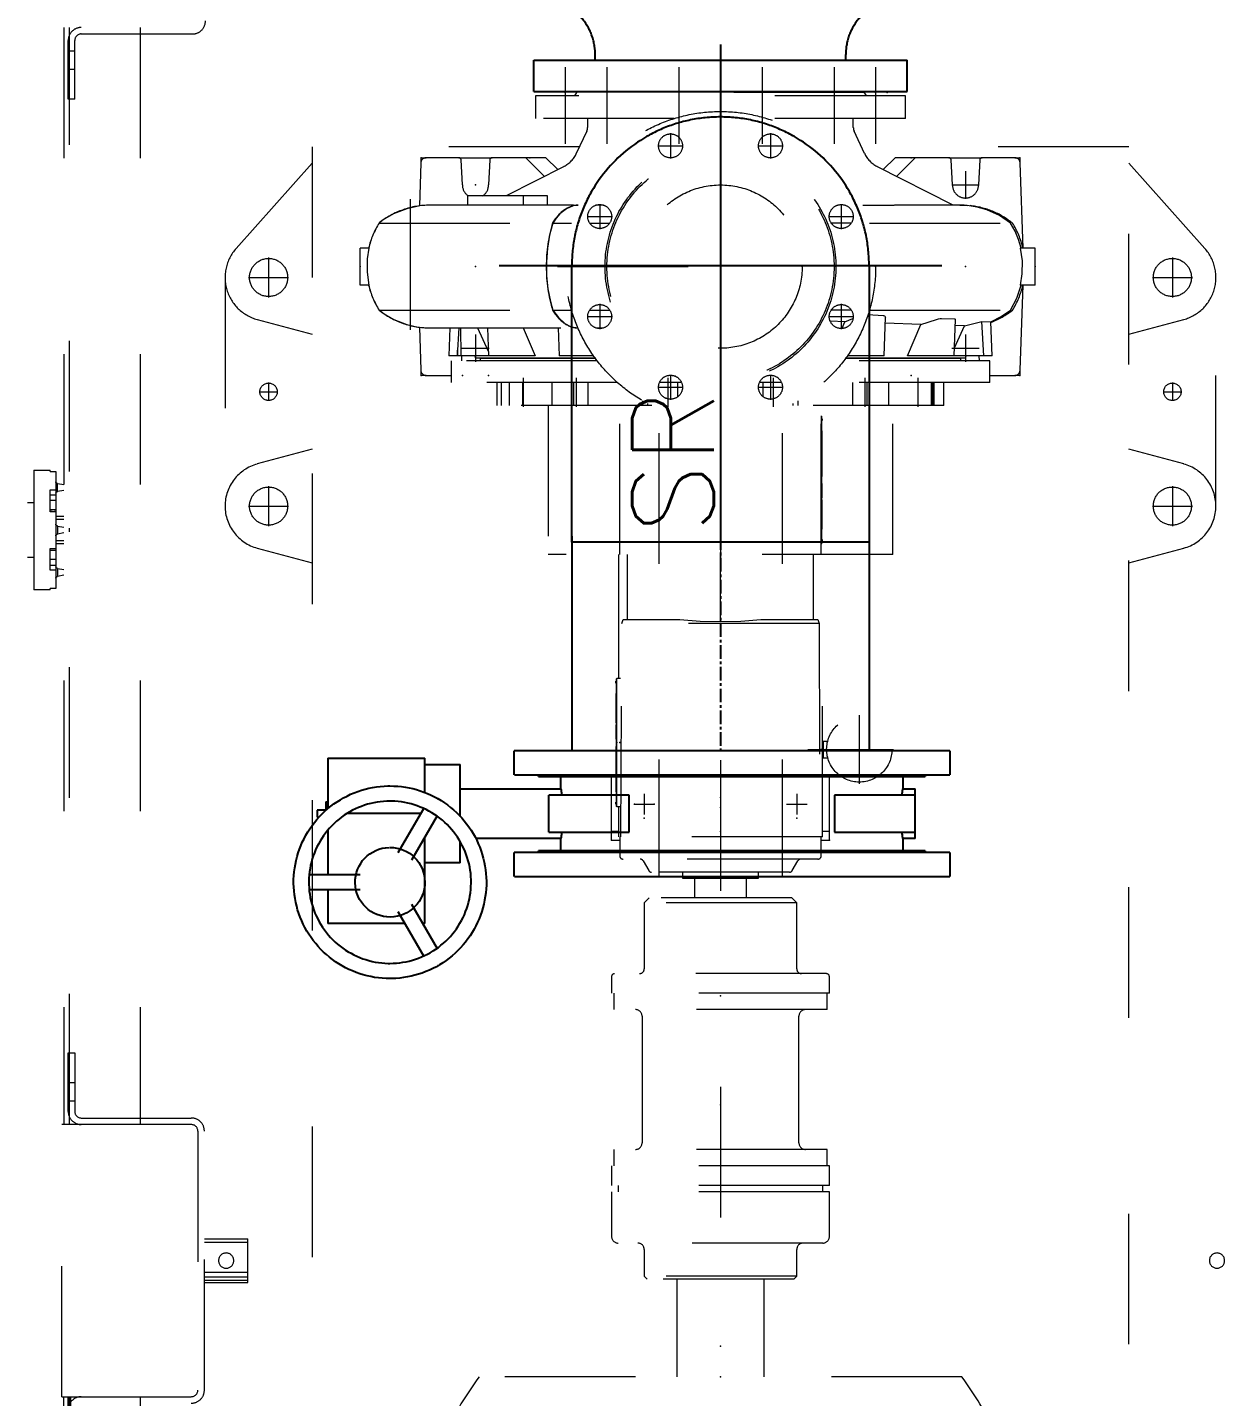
# Model space of a CAD drawing. Extents: x -181672 to 290600, y -29000 to 395522.
# Drawn here: x 11746 to 12846, y 41073 to 42331 of the extents above; entities that cross this region are included whole.
import ezdxf

# ---------------------------------------------------------------- set-up
doc = ezdxf.new("R2010")
doc.units = 0
doc.header["$LTSCALE"] = 10
for name, pattern in [('XFM7P20PCW$0$CENTER', [2, 1.25, -0.25, 0.25, -0.25]), ('XFM7P20PCW$0$Dashed', [2, 1, -1]), ('XFM7Q20PCW-200K$0$ACAD_ISO03W100', [30, 12, -18])]:
    doc.linetypes.add(name, pattern=pattern)
doc.layers.add('XFM7P20PCW$0$P-PCWR-20.7-P', color=252, linetype='Continuous')
doc.layers.add('XFM7Q20PCW-200K$0$PCW EQ (FUTURE)', color=252, linetype='XFM7Q20PCW-200K$0$ACAD_ISO03W100', lineweight=9)
doc.styles.add('XFM7P20PCW$0$Standard', font='txt.shx', dxfattribs={"bigfont": 'chineset.shx'})

# ---------------------------------------------------------------- blocks, each defined once
blk = doc.blocks.new('XFM7P20PCW$0$BV-250A-HP')
for p, q in [((98, 402.5), (94.4, 402.5)), ((101.5, 402.4), (98, 402.5)), ((53.9, 391.3), (50.8, 389.5)), ((57, 392.9), (53.9, 391.3)), ((60.2, 394.5), (57, 392.9)), ((63.4, 395.9), (60.2, 394.5)), ((66.7, 397.2), (63.4, 395.9)), ((70.1, 398.3), (66.7, 397.2)), ((73.5, 399.3), (70.1, 398.3)), ((76.9, 400.2), (73.5, 399.3)), ((80.4, 400.9), (76.9, 400.2)), ((83.8, 401.5), (80.4, 400.9)), ((87.4, 402), (83.8, 401.5)), ((90.9, 402.3), (87.4, 402)), ((94.4, 402.5), (90.9, 402.3)), ((105, 402.1), (101.5, 402.4)), ((108.5, 401.7), (105, 402.1)), ((112, 401.2), (108.5, 401.7)), ((115.5, 400.5), (112, 401.2)), ((119, 399.7), (115.5, 400.5)), ((122.4, 398.8), (119, 399.7)), ((125.7, 397.7), (122.4, 398.8)), ((129.1, 396.5), (125.7, 397.7)), ((132.3, 395.1), (129.1, 396.5)), ((135.6, 393.7), (132.3, 395.1)), ((138.7, 392.1), (135.6, 393.7)), ((141.8, 390.3), (138.7, 392.1)), ((144.8, 388.5), (141.8, 390.3)), ((30.7, 381), (37.3, 381)), ((30.7, 373), (30.7, 381)), ((36.7, 378.8), (34.2, 376.3)), ((39.4, 381.2), (36.7, 378.8)), ((37.3, 381), (37.3, 379.2)), ((42.1, 383.4), (39.4, 381.2)), ((44.9, 385.6), (42.1, 383.4)), ((47.8, 387.6), (44.9, 385.6)), ((50.8, 389.5), (47.8, 387.6)), ((56.7, 376.7), (59.3, 378.2)), ((59.3, 378.2), (61.9, 379.7)), ((61.9, 379.7), (64.5, 381.1)), ((64.5, 381.1), (67.2, 382.3)), ((67.2, 382.3), (70, 383.4)), ((70, 383.4), (72.8, 384.5)), ((72.8, 384.5), (75.6, 385.4)), ((75.6, 385.4), (78.5, 386.2)), ((78.5, 386.2), (81.4, 386.9)), ((81.4, 386.9), (84.3, 387.4)), ((84.3, 387.4), (87.3, 387.9)), ((87.3, 387.9), (90.2, 388.2)), ((90, 388.3), (90, 341.4)), ((90.2, 388.2), (93.2, 388.4)), ((93.2, 388.4), (96.2, 388.5)), ((96.2, 388.5), (99.2, 388.5)), ((99.2, 388.5), (102.2, 388.3)), ((102.2, 388.3), (105.1, 388.1)), ((104, 341.4), (104, 388.5)), ((105.1, 388.1), (108.1, 387.7)), ((108.1, 387.7), (111, 387.2)), ((111, 387.2), (113.9, 386.6)), ((113.9, 386.6), (116.8, 385.8)), ((116.8, 385.8), (119.7, 385)), ((119.7, 385), (122.5, 384)), ((122.5, 384), (125.3, 382.9)), ((125.3, 382.9), (128, 381.7)), ((128, 381.7), (130.7, 380.4)), ((130.7, 380.4), (133.3, 379)), ((133.3, 379), (135.9, 377.5)), ((135.9, 377.5), (138.4, 375.9)), ((147.8, 386.5), (144.8, 388.5)), ((150.6, 384.4), (147.8, 386.5)), ((153.4, 382.2), (150.6, 384.4)), ((156.1, 379.9), (153.4, 382.2)), ((158.7, 377.5), (156.1, 379.9)), ((161.1, 375), (158.7, 377.5)), ((-17, 371), (-17, 282)), ((-17, 371), (29.3, 371)), ((23, 373), (23, 371)), ((23, 373), (31.1, 373)), ((25.1, 365.5), (23.1, 362.6)), ((27.2, 368.4), (25.1, 365.5)), ((29.4, 371.1), (27.2, 368.4)), ((31.7, 373.8), (29.4, 371.1)), ((34.2, 376.3), (31.7, 373.8)), ((41, 363.1), (43, 365.3)), ((43, 365.3), (45.1, 367.4)), ((45.1, 367.4), (47.3, 369.5)), ((47.3, 369.5), (49.5, 371.4)), ((49.2, 371), (90, 371)), ((49.5, 371.4), (51.9, 373.3)), ((51.9, 373.3), (54.3, 375)), ((54.3, 375), (56.7, 376.7)), ((104, 371), (134.8, 371)), ((134.8, 300.2), (134.8, 371)), ((138.4, 375.9), (140.8, 374.2)), ((140.8, 374.2), (143.2, 372.4)), ((143.2, 372.4), (145.5, 370.5)), ((145.5, 370.5), (147.7, 368.6)), ((147.7, 368.6), (149.9, 366.5)), ((149.9, 366.5), (151.9, 364.3)), ((163.5, 372.4), (161.1, 375)), ((165.8, 369.6), (163.5, 372.4)), ((168, 366.9), (165.8, 369.6)), ((170, 364), (168, 366.9)), ((17.8, 353.4), (16.2, 350.2)), ((19.4, 356.6), (17.8, 353.4)), ((21.2, 359.6), (19.4, 356.6)), ((23.1, 362.6), (21.2, 359.6)), ((32.3, 351), (33.9, 353.6)), ((33.9, 353.6), (35.5, 356.1)), ((34, 285.6), (34, 353.5)), ((35.5, 356.1), (37.2, 358.5)), ((37.2, 358.5), (39.1, 360.8)), ((39.1, 360.8), (41, 363.1)), ((151.9, 364.3), (153.9, 362.1)), ((153.9, 362.1), (155.8, 359.8)), ((155.8, 359.8), (157.6, 357.4)), ((157.6, 357.4), (159.3, 354.9)), ((159.3, 354.9), (160.8, 352.4)), ((160.8, 352.4), (162.3, 349.8)), ((172, 361), (170, 364)), ((173.8, 358), (172, 361)), ((175.5, 354.9), (173.8, 358)), ((177.1, 351.7), (175.5, 354.9)), ((12.5, 340.3), (11.5, 336.9)), ((13.6, 343.6), (12.5, 340.3)), ((14.9, 347), (13.6, 343.6)), ((16.2, 350.2), (14.9, 347)), ((26.3, 337.4), (27.3, 340.2)), ((27.3, 340.2), (28.4, 343)), ((28.4, 343), (29.6, 345.7)), ((29.6, 345.7), (30.9, 348.4)), ((30.9, 348.4), (32.3, 351)), ((162.3, 349.8), (163.7, 347.2)), ((163.7, 347.2), (165, 344.5)), ((165, 344.5), (166.1, 341.7)), ((166.1, 341.7), (167.2, 339)), ((178.5, 348.5), (177.1, 351.7)), ((179.8, 345.2), (178.5, 348.5)), ((181, 341.8), (179.8, 345.2)), ((182.1, 338.5), (181, 341.8)), ((10, 330), (9.4, 326.5)), ((10.7, 333.5), (10, 330)), ((11.5, 336.9), (10.7, 333.5)), ((23.5, 325.9), (24, 328.8)), ((24, 328.8), (24.6, 331.7)), ((24.6, 331.7), (25.4, 334.6)), ((25.4, 334.6), (26.3, 337.4)), ((167.2, 339), (168.1, 336.1)), ((168.1, 336.1), (169, 333.3)), ((169, 333.3), (169.7, 330.4)), ((169.7, 330.4), (170.3, 327.5)), ((170.3, 327.5), (170.8, 324.5)), ((183, 335), (182.1, 338.5)), ((183.7, 331.6), (183, 335)), ((184.4, 328.1), (183.7, 331.6)), ((184.9, 324.6), (184.4, 328.1)), ((8.7, 319.4), (8.5, 315.9)), ((8.5, 315.9), (8.5, 314)), ((9, 323), (8.7, 319.4)), ((9.4, 326.5), (9, 323)), ((22.5, 314), (22.6, 317)), ((22.6, 317), (22.7, 320)), ((22.7, 320), (23, 322.9)), ((23, 322.9), (23.5, 325.9)), ((170.8, 324.5), (171.1, 321.6)), ((171.1, 321.6), (171.4, 318.6)), ((171.4, 318.6), (171.5, 315.6)), ((171.5, 315.6), (171.5, 314)), ((185.2, 321.1), (184.9, 324.6)), ((185.4, 317.5), (185.2, 321.1)), ((185.5, 314), (185.4, 317.5)), ((8.5, 314), (8.6, 310.5)), ((8.6, 310.5), (8.8, 306.9)), ((8.8, 306.9), (9.1, 303.4)), ((9.1, 303.4), (9.6, 299.9)), ((22.5, 312.4), (22.5, 314)), ((22.6, 309.4), (22.5, 312.4)), ((22.9, 306.4), (22.6, 309.4)), ((23.2, 303.5), (22.9, 306.4)), ((23.7, 300.5), (23.2, 303.5)), ((69.8, 306.4), (29.2, 282.9)), ((164.8, 282.9), (124.2, 306.4)), ((170.5, 302.1), (170, 299.2)), ((171, 305.1), (170.5, 302.1)), ((171.3, 308), (171, 305.1)), ((171.4, 311), (171.3, 308)), ((171.5, 314), (171.4, 311)), ((184.6, 301.5), (185, 305)), ((185, 305), (185.3, 308.6)), ((185.3, 308.6), (185.5, 312.1)), ((185.5, 312.1), (185.5, 314)), ((9.6, 299.9), (10.3, 296.4)), ((10.3, 296.4), (11, 293)), ((11, 293), (11.9, 289.5)), ((11.9, 289.5), (13, 286.2)), ((24.3, 297.6), (23.7, 300.5)), ((25, 294.7), (24.3, 297.6)), ((25.9, 291.9), (25, 294.7)), ((26.8, 289), (25.9, 291.9)), ((36.1, 270.8), (76.8, 294.2)), ((117.2, 294.2), (157.9, 270.8)), ((167.7, 290.6), (166.7, 287.8)), ((168.6, 293.4), (167.7, 290.6)), ((169.4, 296.3), (168.6, 293.4)), ((170, 299.2), (169.4, 296.3)), ((181.5, 287.7), (182.5, 291.1)), ((182.5, 291.1), (183.3, 294.5)), ((183.3, 294.5), (184, 298)), ((184, 298), (184.6, 301.5)), ((14.6, 282), (-17, 282)), ((-11.3, 282), (-11.3, 249.5)), ((13, 286.2), (14.2, 282.8)), ((14.2, 282.8), (15.5, 279.5)), ((15.5, 279.5), (16.9, 276.3)), ((27.9, 286.3), (26.8, 289)), ((29, 283.5), (27.9, 286.3)), ((30.3, 280.8), (29, 283.5)), ((31.7, 278.2), (30.3, 280.8)), ((33.2, 275.6), (31.7, 278.2)), ((134.8, 282), (55.3, 282)), ((79.3, 249.5), (79.3, 282)), ((134.8, 282), (134.8, 284.2)), ((161.7, 277), (160.1, 274.4)), ((163.1, 279.6), (161.7, 277)), ((164.4, 282.3), (163.1, 279.6)), ((165.6, 285), (164.4, 282.3)), ((166.7, 287.8), (165.6, 285)), ((176.2, 274.6), (177.8, 277.8)), ((177.8, 277.8), (179.1, 281)), ((179.1, 281), (180.4, 284.4)), ((180.4, 284.4), (181.5, 287.7)), ((16.9, 276.3), (18.5, 273.1)), ((18.5, 273.1), (20.2, 270)), ((20.2, 270), (22, 267)), ((22, 267), (24, 264)), ((34.7, 273.1), (33.2, 275.6)), ((36.4, 270.6), (34.7, 273.1)), ((38.2, 268.2), (36.4, 270.6)), ((40.1, 265.9), (38.2, 268.2)), ((42.1, 263.7), (40.1, 265.9)), ((153, 264.9), (151, 262.7)), ((154.9, 267.2), (153, 264.9)), ((156.8, 269.5), (154.9, 267.2)), ((158.5, 271.9), (156.8, 269.5)), ((160.1, 274.4), (158.5, 271.9)), ((168.9, 262.5), (170.9, 265.4)), ((170.9, 265.4), (172.8, 268.4)), ((172.8, 268.4), (174.6, 271.4)), ((174.6, 271.4), (176.2, 274.6)), ((24, 264), (26, 261.1)), ((26, 261.1), (28.2, 258.4)), ((28.2, 258.4), (30.5, 255.6)), ((30.5, 255.6), (32.9, 253)), ((32.9, 253), (35.3, 250.5)), ((44.1, 261.5), (42.1, 263.7)), ((46.3, 259.4), (44.1, 261.5)), ((48.5, 257.5), (46.3, 259.4)), ((50.8, 255.6), (48.5, 257.5)), ((53.2, 253.8), (50.8, 255.6)), ((55.6, 252.1), (53.2, 253.8)), ((58.1, 250.5), (55.6, 252.1)), ((139.7, 253), (137.3, 251.3)), ((142.1, 254.7), (139.7, 253)), ((144.5, 256.6), (142.1, 254.7)), ((146.7, 258.5), (144.5, 256.6)), ((148.9, 260.6), (146.7, 258.5)), ((151, 262.7), (148.9, 260.6)), ((157.3, 249.2), (159.8, 251.7)), ((159.8, 251.7), (162.3, 254.2)), ((162.3, 254.2), (164.6, 256.9)), ((164.6, 256.9), (166.8, 259.6)), ((166.8, 259.6), (168.9, 262.5)), ((36.5, 249.5), (-11.3, 249.5)), ((11.3, 249.5), (11.3, 157)), ((35.3, 250.5), (37.9, 248.1)), ((37.9, 248.1), (40.6, 245.8)), ((40.6, 245.8), (43.4, 243.6)), ((43.4, 243.6), (46.2, 241.5)), ((46.2, 241.5), (49.2, 239.5)), ((49.2, 239.5), (52.2, 237.7)), ((60.7, 249), (58.1, 250.5)), ((79.3, 249.5), (60, 249.5)), ((63.3, 247.6), (60.7, 249)), ((66, 246.3), (63.3, 247.6)), ((68.7, 245.1), (66, 246.3)), ((71.5, 244), (68.7, 245.1)), ((74.3, 243), (71.5, 244)), ((77.2, 242.2), (74.3, 243)), ((80.1, 241.4), (77.2, 242.2)), ((83, 240.8), (80.1, 241.4)), ((85.9, 240.3), (83, 240.8)), ((88.9, 239.9), (85.9, 240.3)), ((91.8, 239.7), (88.9, 239.9)), ((94.8, 239.5), (91.8, 239.7)), ((97.8, 239.5), (94.8, 239.5)), ((100.8, 239.6), (97.8, 239.5)), ((103.8, 239.8), (100.8, 239.6)), ((106.7, 240.1), (103.8, 239.8)), ((109.7, 240.6), (106.7, 240.1)), ((112.6, 241.1), (109.7, 240.6)), ((115.5, 241.8), (112.6, 241.1)), ((118.4, 242.6), (115.5, 241.8)), ((121.2, 243.5), (118.4, 242.6)), ((124, 244.6), (121.2, 243.5)), ((126.8, 245.7), (124, 244.6)), ((129.5, 246.9), (126.8, 245.7)), ((132.1, 248.3), (129.5, 246.9)), ((134.7, 249.8), (132.1, 248.3)), ((137.3, 251.3), (134.7, 249.8)), ((143.2, 238.5), (146.2, 240.4)), ((146.2, 240.4), (149.1, 242.4)), ((149.1, 242.4), (151.9, 244.6)), ((151.9, 244.6), (154.6, 246.8)), ((154.6, 246.8), (157.3, 249.2)), ((52.2, 237.7), (55.3, 235.9)), ((55.3, 235.9), (58.4, 234.3)), ((56.7, 157), (56.7, 235.4)), ((58.4, 234.3), (61.7, 232.9)), ((61.7, 232.9), (64.9, 231.5)), ((64.9, 231.5), (68.3, 230.3)), ((68.3, 230.3), (71.6, 229.2)), ((71.6, 229.2), (75, 228.3)), ((75, 228.3), (78.5, 227.5)), ((78.5, 227.5), (82, 226.8)), ((82, 226.8), (85.5, 226.3)), ((106.6, 226), (110.2, 226.5)), ((110.2, 226.5), (113.6, 227.1)), ((113.6, 227.1), (117.1, 227.8)), ((117.1, 227.8), (120.5, 228.7)), ((120.5, 228.7), (123.9, 229.7)), ((123.9, 229.7), (127.3, 230.8)), ((127.3, 230.8), (130.6, 232.1)), ((130.6, 232.1), (133.8, 233.5)), ((133.8, 233.5), (137, 235.1)), ((137, 235.1), (140.1, 236.7)), ((140.1, 236.7), (143.2, 238.5)), ((85.5, 226.3), (89, 225.9)), ((89, 225.9), (92.5, 225.6)), ((92.5, 225.6), (96, 225.5)), ((96, 225.5), (99.6, 225.5)), ((99.6, 225.5), (103.1, 225.7)), ((103.1, 225.7), (106.6, 226)), ((-1.6, 200), (-23.6, 200)), ((-23.6, -200), (-23.6, 199.9)), ((-1.6, 199.8), (-1.6, -200)), ((91.6, 200), (69.6, 200)), ((69.6, -200), (69.6, 199.9)), ((91.6, 199.8), (91.6, -200)), ((0, 177.5), (-1.6, 177.5)), ((0, 177.5), (0, -177.5)), ((69.6, 177.5), (68, 177.5)), ((68, -177.5), (68, 177.5)), ((51, 168.2), (17, 168.2)), ((17, 94.2), (17, 168.2)), ((51, 168.2), (51, 94.2)), ((11.3, 157), (0, 157)), ((68, 157), (56.7, 157)), ((51, 94.2), (17, 94.2)), ((17, -94.2), (51, -94.2)), ((17, -168.3), (17, -94.2)), ((51, -94.2), (51, -168.3)), ((0, -157), (11.3, -157)), ((11.3, -157), (11.3, -168.3)), ((56.7, -168.3), (56.7, -157)), ((56.7, -157), (68, -157)), ((56.7, -168.3), (11.3, -168.3)), ((-1.6, -177.5), (0, -177.5)), ((68, -177.5), (69.6, -177.5)), ((-23.6, -200), (-1.6, -200)), ((69.6, -200), (91.6, -200))]:
    blk.add_line(p, q)
for centre, radius, start, end in [((97, 395.5), 7, 85.2104, 94.7896), ((97, 314), 32, 180, 178.5803), ((26.4, 273.3), 7, 204.5391, 214.7896), ((167.6, 273.3), 7, 325.2104, 334.7896)]:
    blk.add_arc(centre, radius, start, end)
for points in [[(11.3, 157), (11.3, 157), (11.8, 156.9), (13.7, 156.7), (15.8, 156.4), (17, 156.3)], [(51, 156.3), (52.2, 156.4), (54.3, 156.7), (56.2, 156.9), (56.7, 157), (56.7, 157)], [(17, -156.3), (15.8, -156.4), (13.7, -156.7), (11.8, -156.9), (11.3, -157), (11.3, -157)], [(56.7, -157), (56.7, -157), (56.2, -156.9), (54.3, -156.7), (52.2, -156.4), (51, -156.3)]]:
    blk.add_open_spline(points, degree=3)
blk = doc.blocks.new('XFM7P20PCW$0$A$C9090e229')
at = {"color": 1, "linetype": 'XFM7P20PCW$0$Dashed', "ltscale": 50}
for p, q in [((0, 203.2), (0, -254)), ((-171.5, 188.6), (171.4, 188.6)), ((-171.5, 160), (-171.5, 188.6)), ((171.4, 160), (171.4, 188.6)), ((-171.5, 160), (171.4, 160)), ((-203.2, 0), (203.2, 0))]:
    blk.add_line(p, q, dxfattribs=at)
for points in [[(-115.1, 188.6), (-115.1, 194, 0.184243), (-127.9, 227.7, -0.231706), (-127.9, 342.3, 0.184243), (-115.1, 376), (-115.1, 381.4)], [(115.1, 188.6), (115.1, 194, -0.184243), (127.9, 227.7, 0.231706), (127.9, 342.3, -0.184243), (115.1, 376), (115.1, 381.4)]]:
    blk.add_lwpolyline(points, format="xyb", dxfattribs=at)
blk.add_lwpolyline([(136.5, 0), (136.5, -254), (-136.5, -254), (-136.5, 0)], dxfattribs=at)
blk.add_arc((0, 0), 136.5, 0, 180, dxfattribs=at)
at = {"layer": 'XFM7P20PCW$0$P-PCWR-20.7-P', "color": 1, "linetype": 'XFM7P20PCW$0$Dashed', "ltscale": 50}
for p, q in [((-136.5, -248.7), (-136.5, -445.9)), ((136.5, -248.7), (136.5, -445.9))]:
    blk.add_line(p, q, dxfattribs=at)
at = {"layer": 'XFM7P20PCW$0$P-PCWR-20.7-P', "color": 1, "linetype": 'XFM7P20PCW$0$CENTER'}
blk.add_line((0, -248.7), (0, -445.9), dxfattribs=at)
at = {"layer": 'XFM7P20PCW$0$P-PCWR-20.7-P', "xscale": -1, "rotation": 90}
blk.add_blockref('XFM7P20PCW$0$BV-250A-HP', (10.5, -469.5), dxfattribs=at)
at = {"color": 1, "linetype": 'XFM7P20PCW$0$Dashed', "ltscale": 50, "style": 'XFM7P20PCW$0$Standard'}
blk.add_text('SR', height=75, rotation=90, dxfattribs=at).set_placement((-6.2, -246.3))
blk = doc.blocks.new('XFM7P20PCW')
blk.add_blockref('XFM7P20PCW$0$A$C9090e229', (12382.57471, 42112.16752))
blk = doc.blocks.new('XFM7Q20PCW-200K$0$PCW-防震基座-更新後 - PCW-防震基座-更新後-V1242-CUB_L40')
for p, q in [((-448.4, 753.1), (-448.4, 768.1)), ((-338.4, 768.1), (-448.4, 768.1)), ((-418.4, 774.1), (-418.4, 768.1)), ((-368.4, 768.1), (-368.4, 774.1)), ((-338.4, 768.1), (-338.4, 753.1)), ((-1189.5, 742.6), (-1189.5, 623.6)), ((-1189.5, 742.6), (-939.5, 742.6)), ((-939.5, 623.6), (-939.5, 742.6)), ((-448.4, 753.1), (-447.1, 753.1)), ((-447.2, 748.1), (-447.2, 753.1)), ((-425.7, 748.1), (-447.1, 748.1)), ((-435, 740.6), (-436, 746.5)), ((-428.6, 746.5), (-436, 746.5)), ((-433.4, 748.1), (-433.4, 748.1)), ((-430.3, 753.1), (-410.2, 753.1)), ((-430.3, 748.1), (-430.3, 753.1)), ((-428.6, 746.5), (-429.7, 740.6)), ((-425.7, 753.1), (-425.7, 748.1)), ((-420.3, 748.1), (-425.7, 748.1)), ((-420.3, 753.1), (-420.3, 748.1)), ((-366.4, 748.1), (-420.3, 748.1)), ((-412.3, 748.1), (-412.3, 753.1)), ((-410.2, 753.1), (-410.2, 748.1)), ((-406.1, 740.6), (-406.1, 748.1)), ((-403.4, 740.6), (-403.4, 748.1)), ((-396, 740.6), (-397.1, 746.5)), ((-389.7, 746.5), (-397.1, 746.5)), ((-389.7, 746.5), (-390.7, 740.6)), ((-383.4, 748.1), (-383.4, 740.6)), ((-380.7, 748.1), (-380.7, 740.6)), ((-376.6, 753.1), (-356.4, 753.1)), ((-376.6, 748.1), (-376.6, 753.1)), ((-374.9, 753.1), (-374.9, 751.3)), ((-374.9, 749.6), (-374.9, 748.1)), ((-374.5, 753.1), (-374.5, 748.1)), ((-366.4, 748.1), (-366.4, 753.1)), ((-339.6, 748.1), (-366.4, 748.1)), ((-361, 753.1), (-361, 748.1)), ((-357.1, 740.6), (-358.1, 746.5)), ((-358.1, 746.5), (-350.7, 746.5)), ((-356.4, 753.1), (-356.4, 748.1)), ((-350.7, 746.5), (-351.7, 740.6)), ((-339.6, 753.1), (-338.4, 753.1)), ((-339.5, 753.1), (-339.5, 748.1)), ((-927.5, 736.6), (-873.5, 736.6)), ((-873.5, 730.6), (-927.5, 730.6)), ((-918, 730.6), (-918, 736.6)), ((-901, 736.6), (-901, 730.6)), ((-873.5, 736.6), (-873.5, 730.6)), ((-395.1, 735.6), (-391.7, 735.6)), ((2.3, 736.6), (56.3, 736.6)), ((2.3, 730.6), (2.3, 736.6)), ((2.3, 730.6), (56.3, 730.6)), ((29.8, 730.6), (29.8, 736.6)), ((38.3, 736.6), (38.3, 736.6)), ((38.3, 730.6), (38.3, 730.6)), ((46.8, 736.6), (46.8, 730.6)), ((-933.5, 724.6), (-933.5, 623.6)), ((62.3, 724.6), (62.3, 622.6)), ((-945.5, 617.6), (-1183.5, 617.6)), ((-1183.5, 611.6), (-945.5, 611.6)), ((-1084.5, 611.6), (-1084.5, 571.6)), ((-1082.5, 611.6), (-1082.5, 571.6)), ((-1079.5, 611.6), (-1079.5, 571.6)), ((-1075, 611.6), (-1075, 571.6)), ((-1047.5, 611.6), (-1047.5, 571.6)), ((-1044.5, 611.6), (-1044.5, 571.6)), ((-1084.5, 571.6), (-1044.5, 571.6))]:
    blk.add_line(p, q)
at = {"extrusion": (0, 0, -1)}
for p, q in [((-2188.7, 740.6), (-1189.5, 740.6)), ((-2188.7, 736.6), (-1189.5, 736.6)), ((-2188.7, 735.6), (-1189.5, 735.6)), ((-1189.5, 734.6), (-2188.7, 734.6)), ((68.3, 740.6), (-939.5, 740.6)), ((-939.5, 735.6), (68.3, 735.6)), ((-1189.5, 670.6), (-2188.7, 670.6)), ((68.3, 670.6), (-939.5, 670.6))]:
    blk.add_line(p, q, dxfattribs=at)
at = {"flags": 128}
for points in [[(-437.7, 748.1), (-437.6, 748.1), (-437.5, 748)], [(-437.5, 748), (-437.5, 748), (-437.4, 748), (-437.3, 748), (-437.2, 747.9), (-437.2, 747.9), (-437.1, 747.9), (-437, 747.8), (-437, 747.8), (-436.9, 747.8), (-436.8, 747.7)], [(-436.8, 747.7), (-436.8, 747.7), (-436.7, 747.6), (-436.6, 747.6), (-436.6, 747.5), (-436.5, 747.4), (-436.5, 747.4)], [(-436.5, 747.4), (-436.4, 747.3), (-436.4, 747.3), (-436.3, 747.2)], [(-436.3, 747.2), (-436.3, 747.1), (-436.3, 747), (-436.2, 747), (-436.2, 746.9)], [(-436.2, 746.9), (-436.2, 746.8), (-436.1, 746.8), (-436.1, 746.7), (-436.1, 746.6), (-436.1, 746.5)], [(-436.1, 746.5), (-436, 746.5)], [(-428.6, 746.5), (-428.6, 746.5), (-428.6, 746.6), (-428.6, 746.7), (-428.6, 746.8), (-428.5, 746.8), (-428.5, 746.9), (-428.5, 747), (-428.4, 747.1), (-428.4, 747.1), (-428.3, 747.2), (-428.3, 747.3), (-428.2, 747.3), (-428.2, 747.4), (-428.1, 747.4), (-428.1, 747.5), (-428, 747.6)], [(-428, 747.6), (-428, 747.6), (-427.9, 747.7), (-427.9, 747.7), (-427.8, 747.8), (-427.7, 747.8), (-427.6, 747.8), (-427.6, 747.9), (-427.5, 747.9), (-427.4, 748)], [(-427.4, 748), (-427.4, 748), (-427.3, 748), (-427.2, 748), (-427.1, 748.1)], [(-398.7, 748.1), (-398.6, 748.1), (-398.6, 748), (-398.5, 748), (-398.4, 748), (-398.3, 748), (-398.3, 747.9), (-398.2, 747.9), (-398.1, 747.9), (-398.1, 747.8), (-398, 747.8), (-397.9, 747.8), (-397.9, 747.7), (-397.8, 747.7), (-397.7, 747.6), (-397.7, 747.6), (-397.6, 747.5), (-397.6, 747.4), (-397.5, 747.4), (-397.5, 747.3), (-397.4, 747.3), (-397.4, 747.2), (-397.3, 747.1), (-397.3, 747), (-397.2, 747), (-397.2, 746.9), (-397.2, 746.8), (-397.2, 746.8), (-397.1, 746.7), (-397.1, 746.6), (-397.1, 746.5), (-397.1, 746.5)], [(-389.7, 746.5), (-389.6, 746.5), (-389.6, 746.6), (-389.6, 746.7), (-389.6, 746.8), (-389.6, 746.8), (-389.5, 746.9), (-389.5, 747), (-389.5, 747.1), (-389.4, 747.1), (-389.4, 747.2), (-389.3, 747.3), (-389.3, 747.3), (-389.2, 747.4), (-389.2, 747.4), (-389.1, 747.5), (-389.1, 747.6), (-389, 747.6), (-388.9, 747.7), (-388.9, 747.7), (-388.8, 747.8), (-388.7, 747.8), (-388.7, 747.8), (-388.6, 747.9), (-388.5, 747.9), (-388.5, 748), (-388.4, 748), (-388.3, 748), (-388.2, 748), (-388.2, 748.1), (-388.1, 748.1), (-388, 748.1)], [(-359.6, 748), (-359.5, 748)], [(-359.5, 748), (-359.4, 748), (-359.4, 748), (-359.3, 747.9), (-359.2, 747.9), (-359.2, 747.9), (-359.1, 747.8), (-359, 747.8)], [(-359, 747.8), (-358.9, 747.8), (-358.9, 747.7), (-358.8, 747.7), (-358.8, 747.6), (-358.7, 747.6), (-358.6, 747.5), (-358.6, 747.4), (-358.5, 747.4)], [(-358.5, 747.4), (-358.5, 747.3), (-358.4, 747.3), (-358.4, 747.2), (-358.4, 747.1), (-358.3, 747), (-358.3, 747), (-358.2, 746.9)], [(-358.2, 746.9), (-358.2, 746.8), (-358.2, 746.8), (-358.2, 746.7), (-358.1, 746.6), (-358.1, 746.5), (-358.1, 746.5)], [(-350.7, 746.5), (-350.7, 746.6), (-350.6, 746.7), (-350.6, 746.8), (-350.6, 746.8), (-350.6, 746.9)], [(-350.7, 746.5), (-350.7, 746.5)], [(-350.6, 746.9), (-350.5, 747), (-350.5, 747.1), (-350.4, 747.1), (-350.4, 747.2), (-350.4, 747.3), (-350.3, 747.3), (-350.3, 747.4), (-350.2, 747.4), (-350.1, 747.5), (-350.1, 747.6)], [(-350.6, 746.7), (-350.6, 746.8), (-350.6, 746.8)], [(-350.1, 747.6), (-350, 747.6), (-350, 747.7), (-349.9, 747.7), (-349.8, 747.8), (-349.8, 747.8), (-349.7, 747.8), (-349.6, 747.9), (-349.6, 747.9), (-349.5, 748)], [(-349.8, 747.8), (-349.7, 747.8), (-349.6, 747.9)], [(-349.5, 748), (-349.4, 748), (-349.3, 748), (-349.3, 748), (-349.2, 748.1), (-349.1, 748.1)]]:
    blk.add_lwpolyline(points, dxfattribs=at)
for centre, radius, start, end in [((-1201.5, 724.6), 12, 0, 90), ((-927.5, 724.6), 12, 90, 180), ((-927.5, 724.6), 6, 90, 180), ((56.3, 724.6), 12, 0, 90), ((56.3, 724.6), 6, 0, 90), ((-1183.5, 623.6), 12, 180, 270), ((-1183.5, 623.6), 6, 180, 270), ((-945.5, 623.6), 12, 270, 0), ((-945.5, 623.6), 6, 270, 0), ((74.3, 622.6), 12, 180, 270), ((-1064.5, 591.6), 7, 0, 180), ((-1064.5, 591.6), 7, 180, 0), ((-1064.5, -318.4), 7, 0, 180), ((-1064.5, -318.4), 7, 180, 0)]:
    blk.add_arc(centre, radius, start, end)
blk = doc.blocks.new('XFM7Q20PCW-200K$0$A$C561449da')
for p, q in [((455, 2605.8), (455, 0)), ((312.5, 2342.5), (312.5, 2272.1)), ((350.7, 2342.5), (350.7, 2272.1)), ((416.8, 2342.5), (416.8, 2272.1)), ((493.2, 2342.5), (493.2, 2272.1)), ((559.3, 2342.5), (559.3, 2272.1)), ((597.5, 2342.5), (597.5, 2272.1)), ((625, 2316.3), (285, 2316.3)), ((285, 2316.3), (285, 2295.3)), ((322.7, 2319.3), (321, 2316.3)), ((587.3, 2319.3), (322.7, 2319.3)), ((589, 2316.3), (587.3, 2319.3)), ((625, 2295.3), (625, 2316.3)), ((412.5, 2295.3), (285, 2295.3)), ((333, 2295.3), (333, 2287.1)), ((625, 2295.3), (497.5, 2295.3)), ((577, 2287.1), (577, 2295.3)), ((332.3, 2283.7), (322.6, 2263.2)), ((409.1, 2281.8), (409.1, 2258.7)), ((500.9, 2281.8), (500.9, 2258.7)), ((587.4, 2263.2), (577.7, 2283.7)), ((325.5, 2269.3), (80, 2269.3)), ((80, 2269.3), (80, 269.3)), ((397.5, 2270.2), (420.6, 2270.2)), ((489.4, 2270.2), (512.5, 2270.2)), ((830, 2269.3), (584.5, 2269.3)), ((830, 269.3), (830, 2269.3)), ((80, 2254.3), (10.1, 2176)), ((179.8, 2254.5), (178.5, 2215.1)), ((180, 2255.6), (180, 2259.3)), ((180, 2259.3), (184.8, 2259.3)), ((214.8, 2259.3), (184.8, 2259.3)), ((214.8, 2259.3), (245.2, 2259.3)), ((218, 2234.3), (216.8, 2257.5)), ((243.2, 2257.5), (242, 2234.3)), ((294.7, 2259.3), (245.2, 2259.3)), ((311.3, 2251.4), (258.2, 2224.3)), ((276.1, 2259.3), (293.3, 2242.2)), ((305.6, 2248.5), (294.7, 2259.3)), ((668.8, 2215.7), (598.7, 2251.4)), ((615.3, 2259.3), (604.4, 2248.5)), ((664.8, 2259.3), (615.3, 2259.3)), ((616.7, 2242.2), (633.9, 2259.3)), ((664.8, 2259.3), (695.2, 2259.3)), ((668, 2234.3), (666.8, 2257.5)), ((693.2, 2257.5), (692, 2234.3)), ((725.2, 2259.3), (695.2, 2259.3)), ((725.2, 2259.3), (730, 2259.3)), ((730, 2259.3), (730, 2255.6)), ((732.9, 2176.3), (730.2, 2254.5)), ((899.9, 2176), (830, 2254.3)), ((680, 2246.9), (680, 2221.8)), ((667.4, 2234.3), (692.6, 2234.3)), ((170, 2221.3), (170, 2097.4)), ((223.1, 2215.7), (188.3, 2215.7)), ((296.2, 2224.3), (223.1, 2224.3)), ((223.1, 2215.6), (223.1, 2224.3)), ((235.5, 2215.7), (223.1, 2215.6)), ((274, 2215.7), (235.2, 2215.7)), ((274, 2215.6), (274, 2224.3)), ((280.7, 2215.7), (274, 2215.6)), ((320.1, 2215.7), (280.6, 2215.7)), ((296.2, 2215.7), (296.2, 2224.3)), ((320.7, 2215.7), (324.3, 2215.7)), ((347.7, 2215.7), (340.6, 2215.7)), ((344.1, 2216.8), (344.1, 2193.7)), ((565.9, 2216.8), (565.9, 2193.7)), ((585.8, 2215.6), (614.5, 2215.7)), ((674.7, 2215.7), (614.7, 2215.7)), ((674.9, 2215.7), (681.6, 2215.4)), ((146.7, 2203.1), (144.4, 2201.5)), ((332.6, 2205.3), (355.7, 2205.3)), ((554.3, 2205.3), (577.4, 2205.3)), ((141.6, 2199.3), (300.8, 2199.3)), ((300.9, 2199.3), (318.2, 2199.3)), ((334.9, 2199.3), (353.4, 2199.3)), ((575.1, 2199.3), (556.6, 2199.3)), ((591.8, 2199.3), (723.1, 2199.3)), ((132.5, 2176.3), (124, 2176.3)), ((124, 2142.3), (124, 2176.3)), ((744, 2176.3), (730.2, 2176.3)), ((744, 2142.3), (744, 2176.3)), ((40, 2167.7), (40, 2131)), ((870, 2167.7), (870, 2131)), ((305.4, 2159.3), (604.6, 2159.3)), ((0, 2149.3), (0, 1939.3)), ((21.6, 2149.3), (58.4, 2149.3)), ((132.5, 2142.3), (124, 2142.3)), ((730.2, 2064.2), (732.9, 2142.3)), ((744, 2142.3), (730.2, 2142.3)), ((851.6, 2149.3), (888.4, 2149.3)), ((910, 1939.3), (910, 2149.3)), ((141.6, 2119.3), (300.8, 2119.3)), ((144.4, 2117.2), (147.7, 2115)), ((300.9, 2119.3), (318.2, 2119.3)), ((332.6, 2113.4), (355.7, 2113.4)), ((334.9, 2119.3), (353.4, 2119.3)), ((344.1, 2125), (344.1, 2101.9)), ((554.3, 2113.4), (577.4, 2113.4)), ((575.1, 2119.3), (556.6, 2119.3)), ((565.9, 2125), (565.9, 2101.9)), ((590.3, 2115.2), (604.3, 2114.4)), ((591.8, 2119.3), (723.1, 2119.3)), ((606.3, 2113.5), (606.4, 2112.9)), ((29.6, 2110.7), (80, 2097.2)), ((178.5, 2103.6), (179.8, 2064.2)), ((188.3, 2103), (323.2, 2103)), ((206.4, 2103), (205.5, 2077.3)), ((214.8, 2103), (213.3, 2077.3)), ((216.2, 2103), (216.6, 2077.3)), ((231.7, 2103), (241.6, 2081.6)), ((240.9, 2103), (241.8, 2077.3)), ((273.9, 2103), (284.8, 2077.3)), ((306, 2103), (306.9, 2077.3)), ((340.6, 2103), (347.7, 2103)), ((345.1, 2103), (345.2, 2102.6)), ((569.1, 2108.6), (556, 2109.2)), ((566.9, 2102.6), (569.1, 2108.6)), ((569.1, 2108.6), (576.6, 2111.7)), ((605.2, 2077.3), (606.4, 2112.9)), ((638.9, 2106.1), (606.2, 2107.2)), ((626.8, 2077.3), (638.9, 2106.1)), ((638.9, 2106.1), (653.5, 2110.6)), ((658, 2111.7), (670, 2111.2)), ((669.5, 2077.3), (670.7, 2110.7)), ((669.8, 2084.7), (679.2, 2105)), ((679.2, 2105), (670.6, 2105.2)), ((679.2, 2105), (695, 2109)), ((696.7, 2077.3), (695, 2109)), ((695, 2109), (703.4, 2108.7)), ((703.4, 2108.7), (703.4, 2108.6)), ((704.5, 2077.3), (703.4, 2108.6)), ((830, 2097.2), (880.4, 2110.7)), ((230, 2096.9), (230, 2071.8)), ((680, 2096.9), (680, 2071.8)), ((284.8, 2077.3), (205.5, 2077.3)), ((213.7, 2077.3), (213.6, 2082.6)), ((217.4, 2084.3), (242.6, 2084.3)), ((217.4, 2072.8), (217.6, 2077.3)), ((229.3, 2077.3), (230, 2075.3)), ((339.9, 2075.3), (230, 2075.3)), ((238.5, 2075.3), (238.5, 2074.8)), ((338.5, 2077.3), (306.9, 2077.3)), ((680, 2075.3), (570.1, 2075.3)), ((605.2, 2077.3), (571.5, 2077.3)), ((704.5, 2077.3), (626.8, 2077.3)), ((667.4, 2084.3), (692.6, 2084.3)), ((671.5, 2074.8), (671.5, 2075.3)), ((680, 2075.3), (680.7, 2077.3)), ((692.4, 2077.3), (692.6, 2072.8)), ((180, 2059.3), (180, 2063.1)), ((341.8, 2072.8), (207.6, 2072.8)), ((207.6, 2072.8), (207.6, 2052.8)), ((340.3, 2074.8), (234.4, 2074.8)), ((234.4, 2074.8), (234.4, 2072.8)), ((702.4, 2072.8), (568.2, 2072.8)), ((675.6, 2074.8), (569.7, 2074.8)), ((675.6, 2072.8), (675.6, 2074.8)), ((702.4, 2052.8), (702.4, 2072.8)), ((730, 2063.1), (730, 2059.3)), ((40, 2052.8), (40, 2035.9)), ((184.8, 2059.3), (180, 2059.3)), ((184.8, 2059.3), (207.6, 2059.3)), ((360.4, 2052.8), (207.6, 2052.8)), ((249.8, 2031.6), (249.8, 2052.8)), ((253.8, 2031.6), (253.8, 2052.8)), ((261.1, 2031.6), (261.1, 2052.8)), ((273.5, 2031.6), (273.5, 2052.8)), ((273.9, 2057), (273.9, 2030.4)), ((300.4, 2031.6), (300.4, 2052.8)), ((320.4, 2031.6), (320.4, 2052.8)), ((322.4, 2057), (322.4, 2030.4)), ((333.5, 2031.6), (333.5, 2052.8)), ((419.2, 2052.8), (398.9, 2052.8)), ((406.5, 2057), (406.5, 2030.4)), ((409.1, 2060), (409.1, 2036.9)), ((415.7, 2039.7), (415.7, 2052.8)), ((511.1, 2052.8), (490.8, 2052.8)), ((494.3, 2039.7), (494.3, 2052.8)), ((500.9, 2060), (500.9, 2036.9)), ((503.5, 2057), (503.5, 2030.4)), ((702.4, 2052.8), (549.6, 2052.8)), ((576.5, 2031.6), (576.5, 2052.8)), ((587.6, 2057), (587.6, 2030.4)), ((589.6, 2031.6), (589.6, 2052.8)), ((609.6, 2031.6), (609.6, 2052.8)), ((636.1, 2057), (636.1, 2030.4)), ((636.5, 2031.6), (636.5, 2052.8)), ((648.9, 2031.6), (648.9, 2052.8)), ((649.8, 2052.8), (649.8, 2031.6)), ((651.1, 2031.6), (651.1, 2052.8)), ((660.2, 2031.6), (660.2, 2052.8)), ((702.4, 2059.3), (725.2, 2059.3)), ((730, 2059.3), (725.2, 2059.3)), ((870, 2052.8), (870, 2035.9)), ((31.6, 2044.3), (48.4, 2044.3)), ((397.5, 2048.5), (420.6, 2048.5)), ((489.4, 2048.5), (512.5, 2048.5)), ((861.6, 2044.3), (878.4, 2044.3)), ((391.9, 2031.6), (249.8, 2031.6)), ((296.8, 2031.6), (296.8, 1894.8)), ((362.5, 1894.8), (362.5, 2031.6)), ((383.7, 2031.6), (383.7, 2036)), ((388.4, 2031.6), (388.4, 2033.4)), ((660.2, 2031.6), (518.1, 2031.6)), ((521.6, 2031.6), (521.6, 2033.4)), ((526.3, 2031.6), (526.3, 2036)), ((547.5, 1894.8), (547.5, 2031.6)), ((613.2, 1894.8), (613.2, 2031.6)), ((547.5, 2022.1), (547.6, 2022.1)), ((547.6, 2022.1), (547.6, 1904.4)), ((547.6, 2021.8), (547.8, 2021.8)), ((547.8, 2021.8), (547.8, 1904.6)), ((548.3, 2019.6), (547.8, 2019.6)), ((547.8, 2018.8), (548.4, 2018.8)), ((547.8, 2017.9), (548.3, 2017.9)), ((548.3, 2019.6), (548.3, 2017.9)), ((398.4, 2006.4), (398.4, 1599.4)), ((511.6, 2006.4), (511.6, 1599.4)), ((548.1, 2008.3), (547.8, 2008.3)), ((548.1, 2008.3), (548.1, 1966.6)), ((80, 1991.5), (29.6, 1978)), ((880.4, 1978), (830, 1991.5)), ((548.1, 1966.6), (547.8, 1966.6)), ((40, 1957.7), (40, 1921)), ((548.1, 1960), (547.8, 1960)), ((548.1, 1959.7), (547.8, 1959.7)), ((548.1, 1960), (548.1, 1946.8)), ((870, 1957.7), (870, 1921)), ((21.6, 1939.3), (58.4, 1939.3)), ((548.1, 1946.8), (547.8, 1946.8)), ((548.1, 1945.1), (547.8, 1945.1)), ((548.1, 1945.1), (548.1, 1931.7)), ((851.6, 1939.3), (888.4, 1939.3)), ((548.1, 1931.7), (547.8, 1931.7)), ((548.1, 1931.4), (547.8, 1931.4)), ((548.1, 1926.2), (547.8, 1926.2)), ((548.1, 1931.4), (548.1, 1918.1)), ((548.1, 1922.2), (547.8, 1922.2)), ((548.1, 1918.1), (547.8, 1918.1)), ((29.6, 1900.7), (80, 1887.2)), ((547.5, 1904.4), (547.6, 1904.4)), ((547.6, 1904.6), (547.8, 1904.6)), ((548.3, 1908.5), (547.8, 1908.5)), ((547.8, 1907.7), (548.4, 1907.7)), ((547.8, 1906.8), (548.3, 1906.8)), ((548.3, 1908.5), (548.3, 1906.8)), ((830, 1887.2), (880.4, 1900.7)), ((613.2, 1894.8), (296.8, 1894.8)), ((361.2, 1894.8), (361.2, 1780.8)), ((369.6, 1835), (369.6, 1894.8)), ((455, 1833.4), (455, 1894.8)), ((540.4, 1835), (540.4, 1894.8)), ((548.8, 1635.5), (548.8, 1894.8)), ((363.6, 1635.5), (364.5, 1831.4)), ((364.5, 1831.4), (365.7, 1835)), ((545.5, 1831.4), (364.5, 1831.4)), ((365.7, 1835), (417.8, 1835)), ((492.2, 1835), (544.3, 1835)), ((544.3, 1835), (545.5, 1831.4)), ((545.5, 1831.4), (546.4, 1635.5)), ((359, 1776.6), (359, 1778.4)), ((359.5, 1778.4), (359, 1778.4)), ((359.6, 1777.5), (359, 1777.5)), ((359, 1776.6), (359.5, 1776.6)), ((359.7, 1780.6), (359.5, 1780.6)), ((359.5, 1663.3), (359.5, 1780.6)), ((359.7, 1663.1), (359.7, 1780.8)), ((363.1, 1780.8), (359.7, 1780.8)), ((359.2, 1767.1), (359.5, 1767.1)), ((359.2, 1753.8), (359.2, 1767.1)), ((359.2, 1763), (359.5, 1763)), ((359.2, 1758.9), (359.5, 1758.9)), ((359.2, 1753.8), (359.5, 1753.8)), ((359.2, 1740.1), (359.2, 1753.5)), ((359.2, 1753.5), (359.5, 1753.5)), ((359.2, 1740.1), (359.5, 1740.1)), ((359.2, 1738.4), (359.5, 1738.4)), ((359.2, 1725.2), (359.2, 1738.4)), ((582.5, 1747.2), (582.5, 1684.2)), ((359.2, 1725.5), (359.5, 1725.5)), ((359.2, 1725.2), (359.5, 1725.2)), ((553.5, 1723.2), (548.8, 1723.2)), ((549.6, 1708.2), (549.6, 1723.2)), ((359.2, 1718.6), (359.5, 1718.6)), ((359.2, 1676.9), (359.2, 1718.6)), ((535.2, 1715.8), (614, 1715.8)), ((548.8, 1708.2), (553.5, 1708.2)), ((355, 1692.5), (359.2, 1692.5)), ((355, 1632.5), (355, 1692.5)), ((548.8, 1692.5), (555, 1692.5)), ((555, 1632.5), (555, 1692.5)), ((359.2, 1676.9), (359.5, 1676.9)), ((385, 1675), (385, 1656.1)), ((525, 1675), (525, 1656.1)), ((359, 1665.5), (359, 1667.3)), ((359.5, 1667.3), (359, 1667.3)), ((359.6, 1666.4), (359, 1666.4)), ((359, 1665.5), (359.5, 1665.5)), ((359.7, 1663.3), (359.5, 1663.3)), ((363.1, 1663.1), (359.7, 1663.1)), ((361.2, 1663.1), (361.2, 1635.5)), ((375.5, 1665.5), (394.5, 1665.5)), ((515.5, 1665.5), (534.5, 1665.5)), ((361.2, 1640.5), (355, 1640.5)), ((548.8, 1635.5), (361.2, 1635.5)), ((362.5, 1635.5), (362.5, 1618)), ((547.5, 1618), (547.5, 1635.5)), ((555, 1640.5), (548.8, 1640.5)), ((355, 1632.5), (362.5, 1632.5)), ((547.5, 1632.5), (555, 1632.5)), ((544.5, 1615), (365.5, 1615)), ((383.9, 1613.5), (389.1, 1604.5)), ((520.9, 1604.5), (526.1, 1613.5)), ((518.3, 1603), (391.7, 1603)), ((420, 1603), (420, 1597.7)), ((490, 1597.7), (420, 1597.7)), ((420, 1597.7), (420.4, 1597.3)), ((489.6, 1597.3), (490, 1597.7)), ((490, 1597.7), (490, 1603)), ((489.6, 1597.3), (420.4, 1597.3)), ((431, 1597.3), (431, 1579.3)), ((479, 1579.3), (479, 1597.3)), ((389.5, 1579.3), (385, 1574.8)), ((525, 1574.8), (385, 1574.8)), ((385, 1574.8), (385, 1514.3)), ((520.5, 1579.3), (389.5, 1579.3)), ((525, 1574.8), (520.5, 1579.3)), ((525, 1514.3), (525, 1574.8)), ((552.3, 1509.8), (357.7, 1509.8)), ((355, 1507.1), (355, 1491.8)), ((555, 1491.8), (555, 1507.1)), ((555, 1491.8), (355, 1491.8)), ((357, 1491.8), (357, 1476.8)), ((553, 1476.8), (553, 1491.8)), ((553, 1476.8), (357, 1476.8)), ((383, 1470.8), (383, 1354.3)), ((527, 1354.3), (527, 1470.8)), ((553, 1348.3), (357, 1348.3)), ((357, 1348.3), (357, 1333.3)), ((553, 1333.3), (553, 1348.3)), ((555, 1333.3), (355, 1333.3)), ((355, 1333.3), (355, 1315.3)), ((555, 1315.3), (555, 1333.3)), ((555, 1315.3), (355, 1315.3)), ((555, 1309.3), (355, 1309.3)), ((355, 1309.3), (355, 1268.3)), ((361, 1315.3), (361, 1309.3)), ((549, 1309.3), (549, 1315.3)), ((555, 1268.3), (555, 1309.3)), ((549, 1262.3), (361, 1262.3)), ((385, 1256.3), (385, 1232)), ((525, 1232), (525, 1256.3)), ((525, 1232), (385, 1232)), ((385, 1232), (387.7, 1229.3)), ((522.3, 1229.3), (387.7, 1229.3)), ((415, 1229.3), (415, 1139.4)), ((495, 1139.4), (495, 1229.3)), ((522.3, 1229.3), (525, 1232)), ((676.8, 1139.4), (233.2, 1139.4))]:
    blk.add_line(p, q)
for points in [[(188.2, 2215.7), (179, 2215.1), (166.8, 2212.5), (154.8, 2207.8), (146.7, 2203.1)], [(324.3, 2215.7), (319.6, 2215.1), (313.5, 2212.4), (307.5, 2207.7), (304.1, 2203.9), (300.9, 2199.3)], [(721.4, 2199.3), (711.2, 2206.2), (699.7, 2211.4), (690.8, 2213.9), (681.6, 2215.4)], [(300.9, 2199.3), (298, 2188.2), (296.1, 2176.3), (295.2, 2163.8), (295.3, 2151.2), (296.5, 2139), (298.8, 2127.2), (300.9, 2119.3)], [(731, 2176.3), (728.7, 2184.2), (725.6, 2191.9), (721.4, 2199.3)], [(132.5, 2142.3), (130.7, 2154.1), (130.9, 2166.3), (132.5, 2176.3)], [(730.2, 2176.3), (732, 2164.7), (731.9, 2152.6), (730.2, 2142.3)], [(721.4, 2119.3), (727.1, 2130.3), (731, 2142.3)], [(147.7, 2115), (155, 2110.8), (167, 2106.1), (177.4, 2103.8), (188.2, 2103)], [(300.9, 2119.3), (306.2, 2112.4), (312.1, 2107.1), (318, 2104.1), (324.3, 2103)], [(604.3, 2114.4), (604.8, 2114.3), (605.7, 2114), (606.3, 2113.5)], [(703.4, 2108.7), (712.7, 2113.4), (721.4, 2119.3)], [(653.5, 2110.6), (655.1, 2111.2), (656.7, 2111.6), (657.9, 2111.7), (658, 2111.7)], [(670, 2111.2), (670.1, 2111.2), (670.6, 2111), (670.7, 2110.8)], [(417.8, 1835), (436.3, 1833.6), (455, 1833.4)], [(455, 1833.4), (473.6, 1833.6), (492.2, 1835)]]:
    blk.add_lwpolyline(points)
for centre, radius in [((455, 2159.3), 142.5), ((409.1, 2270.2), 11), ((500.9, 2270.2), 11), ((455, 2159.3), 106), ((455, 2159.3), 104.3), ((455, 2159.3), 75), ((344.1, 2205.3), 11), ((565.9, 2205.3), 11), ((40, 2149.3), 17.5), ((870, 2149.3), 17.5), ((344.1, 2113.4), 11), ((565.9, 2113.4), 11), ((40, 2044.3), 8), ((409.1, 2048.5), 11), ((500.9, 2048.5), 11), ((870, 2044.3), 8), ((40, 1939.3), 17.5), ((870, 1939.3), 17.5), ((582.5, 1715.8), 30)]:
    blk.add_circle(centre, radius)
for centre, radius, start, end in [((325, 2287.1), 8, 335, 0), ((585, 2287.1), 8, 180, 205), ((184.8, 2254.3), 5, 90, 178), ((214.8, 2257.3), 2, 3, 90), ((245.2, 2257.3), 2, 90, 177), ((300, 2273.7), 25, 297, 335), ((610, 2273.7), 25, 205, 243), ((664.8, 2257.3), 2, 3, 90), ((695.2, 2257.3), 2, 90, 177), ((725.2, 2254.3), 5, 2, 90), ((230, 2234.3), 12, 180, 236.4427), ((230, 2234.3), 12, 303.5573, 0), ((680, 2234.3), 12, 180, 0), ((676.4, 2140.7), 75, 51.4679, 84.0332), ((188.3, 2140.7), 75, 125.8509, 128.5321), ((205, 2159.3), 75, 147.769, 166.8991), ((659.7, 2159.3), 75, 13.1009, 32.231), ((40, 2149.3), 40, 138.2911, 255), ((870, 2149.3), 40, 285, 41.7089), ((205, 2159.3), 75, 193.1009, 212.231), ((659.7, 2159.3), 75, 327.769, 346.8991), ((188.3, 2178), 75, 231.4679, 234.1491), ((676.4, 2178), 75, 291.1055, 308.5321), ((184.8, 2064.3), 5, 182, 270), ((725.2, 2064.3), 5, 270, 358), ((40, 1939.3), 40, 105, 255), ((870, 1939.3), 40, 285, 75), ((365.5, 1618), 3, 180, 270), ((381.3, 1612), 3, 30, 90), ((528.7, 1612), 3, 90, 150), ((544.5, 1618), 3, 270, 0), ((391.7, 1606), 3, 210, 270), ((518.3, 1606), 3, 270, 330), ((357.7, 1507.1), 2.7, 90, 180), ((380.5, 1514.3), 4.5, 270, 0), ((529.5, 1514.3), 4.5, 180, 270), ((552.3, 1507.1), 2.7, 0, 90), ((377, 1470.8), 6, 0, 90), ((533, 1470.8), 6, 90, 180), ((377, 1354.3), 6, 270, 0), ((533, 1354.3), 6, 180, 270), ((361, 1268.3), 6, 180, 270), ((379, 1256.3), 6, 0, 90), ((531, 1256.3), 6, 90, 180), ((549, 1268.3), 6, 270, 0), ((532.2, 922), 369.6, 143.9877, 160.4285), ((377.8, 922), 369.6, 19.5715, 36.0123)]:
    blk.add_arc(centre, radius, start, end)
for centre, major_axis, ratio, start_param, end_param in [((188.1, 2140.7), (0, 75), 0.998135, 6.281754, 6.955697), ((324.1, 2140.7), (0, -75), 0.5, 3.142468, 3.814104), ((674.8, 2140.7), (0, -75), 0.992546, 3.049894, 3.141593), ((204.8, 2159.3), (0, 75), 0.998135, 1.00826, 1.342142), ((332.5, 2159.3), (0, -75), 0.5, 4.149853, 5.274925), ((204.8, 2159.3), (0, 75), 0.998135, 1.79945, 2.133333), ((188.1, 2178), (0, 75), 0.998135, 2.469081, 3.143023), ((324.1, 2178), (0, -75), 0.5, 5.610674, 6.28231)]:
    blk.add_ellipse(centre, major_axis=major_axis, ratio=ratio, start_param=start_param, end_param=end_param)
for p in [(312.5, 2319.3), (455, 2319.3), (455, 2319.3), (455, 2319.3), (455, 2319.3), (455, 2319.3), (455, 2319.3), (455, 2319.3), (586.8, 2319.3), (597.5, 2319.3), (608.1, 2319.3), (455, 2295.3), (455, 2295.3), (455, 2295.3), (455, 2271.4), (455, 2269.3), (455, 2269.3), (500.9, 2270.2), (180, 2259.3), (180, 2259.3), (280, 2259.3), (630, 2259.3), (730, 2259.3), (230, 2234.3), (455, 2234.3), (680, 2234.3), (124, 2159.3), (230, 2159.3), (230, 2159.3), (312.5, 2159.3), (349, 2159.3), (380, 2159.3), (455, 2159.3), (455, 2159.3), (455, 2159.3), (455, 2159.3), (455, 2159.3), (455, 2159.3), (530, 2159.3), (561, 2159.3), (597.5, 2159.3), (680, 2159.3), (680, 2159.3), (744, 2159.3), (455, 2084.3), (455, 2081.8), (455, 2081.8), (680, 2084.3), (180, 2059.3), (218, 2059.3), (242, 2059.3), (413.3, 2058.6), (455, 2050.8), (455, 2050.8), (630, 2059.3), (730, 2059.3), (404.9, 2038.3), (409.1, 2048.5), (547.5, 1963.2), (547.5, 1963.2), (359.8, 1722), (359.8, 1722), (362.5, 1722), (547.5, 1715.8), (547.5, 1715.8), (355, 1692.5), (455, 1692.5), (455, 1692.5), (376, 1665.5), (385, 1665.5), (394, 1665.5), (455, 1671.5), (455, 1662.5), (455, 1662.5), (525, 1665.5), (385, 1652.5), (525, 1652.5), (455, 1640.5), (455, 1640.5), (455, 1640.5), (355, 1632.5), (555, 1632.5), (455, 1597.3), (455, 1489.4), (455, 1489.4), (455, 1489.4), (455, 1389.4), (455, 1309.3), (455, 1309.3), (455, 1167.7), (455, 1167.7), (455, 1139.4), (455, 1139.4)]:
    blk.add_point(p)
blk = doc.blocks.new('XFM7Q20PCW-200K')
at = {"layer": 'XFM7Q20PCW-200K$0$PCW EQ (FUTURE)', "rotation": 90}
blk.add_blockref('XFM7Q20PCW-200K$0$PCW-防震基座-更新後 - PCW-防震基座-更新後-V1242-CUB_L40', (12520.2, 42262.6), dxfattribs=at)
at = {"layer": 'XFM7Q20PCW-200K$0$PCW EQ (FUTURE)'}
blk.add_blockref('XFM7Q20PCW-200K$0$A$C561449da', (11927.6, 39951.9), dxfattribs=at)

msp = doc.modelspace()

# ---------------------------------------------------------------- block references
for name in ['XFM7P20PCW', 'XFM7Q20PCW-200K']:
    msp.add_blockref(name, (0, 0))

doc.saveas('drawing.dxf')
